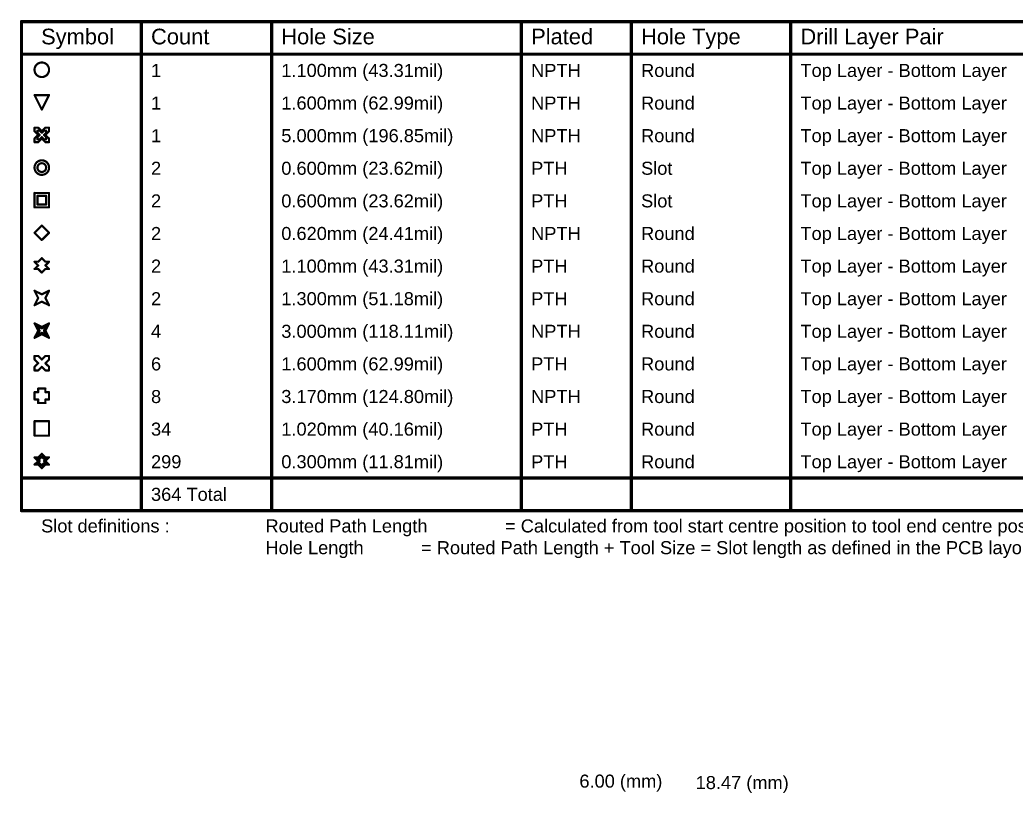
# Model space of a CAD drawing. Header units: inches. Extents: x -18 to 237, y -41 to 211.
# Drawn here: x -18 to 98.5, y 120.2 to 210.6 of the extents above; entities that cross this region are included whole.
import ezdxf

# ---------------------------------------------------------------- set-up
doc = ezdxf.new("R2010")
doc.units = ezdxf.units.IN
doc.layers.add('Dimensions', color=6, linetype='Continuous')
doc.layers.add('Drill Drawing', color=1, linetype='Continuous')
doc.styles.add('Arial', font='', dxfattribs={"height": 0.2})
doc.styles.get('Arial').set_extended_font_data('Arial')

msp = doc.modelspace()

# ---------------------------------------------------------------- linework, layer by layer
at = {"layer": 'Drill Drawing'}
for points in [[(-17.77, 210.36, 0.381, 0.381, 0), (236.42, 210.36, 0.381, 0.381, 0)], [(-17.77, 153.21, 0.381, 0.381, 0), (-17.77, 210.36, 0.381, 0.381, 0)], [(-3.77, 153.21, 0.381, 0.381, 0), (-3.77, 210.36, 0.381, 0.381, 0)], [(11.46, 153.21, 0.381, 0.381, 0), (11.46, 210.36, 0.381, 0.381, 0)], [(40.66, 153.21, 0.381, 0.381, 0), (40.66, 210.36, 0.381, 0.381, 0)], [(53.51, 153.21, 0.381, 0.381, 0), (53.51, 210.36, 0.381, 0.381, 0)], [(72.15, 153.21, 0.381, 0.381, 0), (72.15, 210.36, 0.381, 0.381, 0)], [(-17.77, 206.55, 0.381, 0.381, 0), (236.42, 206.55, 0.381, 0.381, 0)], [(-16.25, 201.77, 0.254, 0.254, 0), (-14.55, 201.77, 0.254, 0.254, 0)], [(-16.25, 201.77, 0.254, 0.254, 0), (-15.4, 200.08, 0.254, 0.254, 0)], [(-15.4, 200.08, 0.254, 0.254, 0), (-14.55, 201.77, 0.254, 0.254, 0)], [(-16.25, 197.54, 0.254, 0.254, 0), (-16.25, 197.96, 0.254, 0.254, 0)], [(-16.25, 197.96, 0.254, 0.254, 0), (-15.82, 197.96, 0.254, 0.254, 0)], [(-15.82, 197.96, 0.254, 0.254, 0), (-15.4, 197.54, 0.254, 0.254, 0)], [(-15.4, 197.54, 0.254, 0.254, 0), (-14.98, 197.96, 0.254, 0.254, 0)], [(-14.98, 197.96, 0.254, 0.254, 0), (-14.55, 197.96, 0.254, 0.254, 0)], [(-14.55, 197.54, 0.254, 0.254, 0), (-14.55, 197.96, 0.254, 0.254, 0)], [(-16.25, 197.54, 0.254, 0.254, 0), (-15.82, 197.11, 0.254, 0.254, 0)], [(-16.25, 196.69, 0.254, 0.254, 0), (-15.82, 197.11, 0.254, 0.254, 0)], [(-16.25, 196.27, 0.254, 0.254, 0), (-16.25, 196.69, 0.254, 0.254, 0)], [(-15.91, 197.37, 0.254, 0.254, 0), (-15.91, 197.62, 0.254, 0.254, 0)], [(-15.91, 197.62, 0.254, 0.254, 0), (-15.65, 197.62, 0.254, 0.254, 0)], [(-15.91, 197.37, 0.254, 0.254, 0), (-15.65, 197.11, 0.254, 0.254, 0)], [(-15.91, 196.86, 0.254, 0.254, 0), (-15.65, 197.11, 0.254, 0.254, 0)], [(-15.91, 196.6, 0.254, 0.254, 0), (-15.91, 196.86, 0.254, 0.254, 0)], [(-15.82, 196.27, 0.254, 0.254, 0), (-15.4, 196.69, 0.254, 0.254, 0)], [(-15.65, 197.62, 0.254, 0.254, 0), (-15.4, 197.37, 0.254, 0.254, 0)], [(-15.65, 196.6, 0.254, 0.254, 0), (-15.4, 196.86, 0.254, 0.254, 0)], [(-15.4, 197.37, 0.254, 0.254, 0), (-15.15, 197.62, 0.254, 0.254, 0)], [(-15.4, 196.86, 0.254, 0.254, 0), (-15.15, 196.6, 0.254, 0.254, 0)], [(-15.4, 196.69, 0.254, 0.254, 0), (-14.98, 196.27, 0.254, 0.254, 0)], [(-15.15, 197.62, 0.254, 0.254, 0), (-14.89, 197.62, 0.254, 0.254, 0)], [(-15.15, 197.11, 0.254, 0.254, 0), (-14.89, 197.37, 0.254, 0.254, 0)], [(-15.15, 197.11, 0.254, 0.254, 0), (-14.89, 196.86, 0.254, 0.254, 0)], [(-14.98, 197.11, 0.254, 0.254, 0), (-14.55, 197.54, 0.254, 0.254, 0)], [(-14.98, 197.11, 0.254, 0.254, 0), (-14.55, 196.69, 0.254, 0.254, 0)], [(-14.89, 197.37, 0.254, 0.254, 0), (-14.89, 197.62, 0.254, 0.254, 0)], [(-14.89, 196.6, 0.254, 0.254, 0), (-14.89, 196.86, 0.254, 0.254, 0)], [(-14.55, 196.27, 0.254, 0.254, 0), (-14.55, 196.69, 0.254, 0.254, 0)], [(-16.25, 196.27, 0.254, 0.254, 0), (-15.82, 196.27, 0.254, 0.254, 0)], [(-15.91, 196.6, 0.254, 0.254, 0), (-15.65, 196.6, 0.254, 0.254, 0)], [(-15.15, 196.6, 0.254, 0.254, 0), (-14.89, 196.6, 0.254, 0.254, 0)], [(-14.98, 196.27, 0.254, 0.254, 0), (-14.55, 196.27, 0.254, 0.254, 0)], [(-16.25, 190.34, 0.254, 0.254, 0), (-14.55, 190.34, 0.254, 0.254, 0)], [(-16.25, 188.65, 0.254, 0.254, 0), (-16.25, 190.34, 0.254, 0.254, 0)], [(-15.91, 190, 0.254, 0.254, 0), (-14.89, 190, 0.254, 0.254, 0)], [(-15.91, 188.98, 0.254, 0.254, 0), (-15.91, 190, 0.254, 0.254, 0)], [(-14.89, 188.98, 0.254, 0.254, 0), (-14.89, 190, 0.254, 0.254, 0)], [(-14.55, 188.65, 0.254, 0.254, 0), (-14.55, 190.34, 0.254, 0.254, 0)], [(-16.25, 188.65, 0.254, 0.254, 0), (-14.55, 188.65, 0.254, 0.254, 0)], [(-15.91, 188.98, 0.254, 0.254, 0), (-14.89, 188.98, 0.254, 0.254, 0)], [(-16.25, 185.68, 0.254, 0.254, 0), (-15.4, 186.53, 0.254, 0.254, 0)], [(-15.4, 186.53, 0.254, 0.254, 0), (-14.55, 185.68, 0.254, 0.254, 0)], [(-16.25, 185.68, 0.254, 0.254, 0), (-15.4, 184.84, 0.254, 0.254, 0)], [(-15.4, 184.84, 0.254, 0.254, 0), (-14.55, 185.68, 0.254, 0.254, 0)], [(-15.82, 182.3, 0.254, 0.254, 0), (-15.4, 182.72, 0.254, 0.254, 0)], [(-15.4, 182.72, 0.254, 0.254, 0), (-14.98, 182.3, 0.254, 0.254, 0)], [(-16.25, 182.3, 0.254, 0.254, 0), (-15.82, 181.87, 0.254, 0.254, 0)], [(-16.25, 182.3, 0.254, 0.254, 0), (-15.82, 182.3, 0.254, 0.254, 0)], [(-16.25, 181.45, 0.254, 0.254, 0), (-15.82, 181.87, 0.254, 0.254, 0)], [(-14.98, 182.3, 0.254, 0.254, 0), (-14.55, 182.3, 0.254, 0.254, 0)], [(-14.98, 181.87, 0.254, 0.254, 0), (-14.55, 182.3, 0.254, 0.254, 0)], [(-14.98, 181.87, 0.254, 0.254, 0), (-14.55, 181.45, 0.254, 0.254, 0)], [(-16.25, 181.45, 0.254, 0.254, 0), (-15.82, 181.45, 0.254, 0.254, 0)], [(-15.82, 181.45, 0.254, 0.254, 0), (-15.4, 181.03, 0.254, 0.254, 0)], [(-15.4, 181.03, 0.254, 0.254, 0), (-14.98, 181.45, 0.254, 0.254, 0)], [(-14.98, 181.45, 0.254, 0.254, 0), (-14.55, 181.45, 0.254, 0.254, 0)], [(-16.25, 178.91, 0.254, 0.254, 0), (-15.4, 178.49, 0.254, 0.254, 0)], [(-16.25, 178.91, 0.254, 0.254, 0), (-15.82, 178.06, 0.254, 0.254, 0)], [(-16.25, 177.22, 0.254, 0.254, 0), (-15.82, 178.06, 0.254, 0.254, 0)], [(-15.4, 178.49, 0.254, 0.254, 0), (-14.55, 178.91, 0.254, 0.254, 0)], [(-14.98, 178.06, 0.254, 0.254, 0), (-14.55, 178.91, 0.254, 0.254, 0)], [(-14.98, 178.06, 0.254, 0.254, 0), (-14.55, 177.22, 0.254, 0.254, 0)], [(-16.25, 177.22, 0.254, 0.254, 0), (-15.4, 177.64, 0.254, 0.254, 0)], [(-15.4, 177.64, 0.254, 0.254, 0), (-14.55, 177.22, 0.254, 0.254, 0)], [(-16.25, 175.1, 0.254, 0.254, 0), (-15.4, 174.68, 0.254, 0.254, 0)], [(-16.25, 175.1, 0.254, 0.254, 0), (-15.82, 174.25, 0.254, 0.254, 0)], [(-15.91, 174.76, 0.254, 0.254, 0), (-15.4, 174.51, 0.254, 0.254, 0)], [(-15.91, 174.76, 0.254, 0.254, 0), (-15.65, 174.25, 0.254, 0.254, 0)], [(-15.4, 174.68, 0.254, 0.254, 0), (-14.55, 175.1, 0.254, 0.254, 0)], [(-15.4, 174.51, 0.254, 0.254, 0), (-14.89, 174.76, 0.254, 0.254, 0)], [(-15.15, 174.25, 0.254, 0.254, 0), (-14.89, 174.76, 0.254, 0.254, 0)], [(-14.98, 174.25, 0.254, 0.254, 0), (-14.55, 175.1, 0.254, 0.254, 0)], [(-16.25, 173.41, 0.254, 0.254, 0), (-15.82, 174.25, 0.254, 0.254, 0)], [(-16.25, 173.41, 0.254, 0.254, 0), (-15.4, 173.83, 0.254, 0.254, 0)], [(-15.91, 173.74, 0.254, 0.254, 0), (-15.65, 174.25, 0.254, 0.254, 0)], [(-15.91, 173.74, 0.254, 0.254, 0), (-15.4, 174, 0.254, 0.254, 0)], [(-15.4, 174, 0.254, 0.254, 0), (-14.89, 173.74, 0.254, 0.254, 0)], [(-15.4, 173.83, 0.254, 0.254, 0), (-14.55, 173.41, 0.254, 0.254, 0)], [(-15.15, 174.25, 0.254, 0.254, 0), (-14.89, 173.74, 0.254, 0.254, 0)], [(-14.98, 174.25, 0.254, 0.254, 0), (-14.55, 173.41, 0.254, 0.254, 0)], [(-16.25, 170.87, 0.254, 0.254, 0), (-16.25, 171.29, 0.254, 0.254, 0)], [(-16.25, 171.29, 0.254, 0.254, 0), (-15.82, 171.29, 0.254, 0.254, 0)], [(-15.82, 171.29, 0.254, 0.254, 0), (-15.4, 170.87, 0.254, 0.254, 0)], [(-15.4, 170.87, 0.254, 0.254, 0), (-14.98, 171.29, 0.254, 0.254, 0)], [(-14.98, 171.29, 0.254, 0.254, 0), (-14.55, 171.29, 0.254, 0.254, 0)], [(-14.55, 170.87, 0.254, 0.254, 0), (-14.55, 171.29, 0.254, 0.254, 0)], [(-16.25, 170.87, 0.254, 0.254, 0), (-15.82, 170.44, 0.254, 0.254, 0)], [(-16.25, 170.02, 0.254, 0.254, 0), (-15.82, 170.44, 0.254, 0.254, 0)], [(-16.25, 169.6, 0.254, 0.254, 0), (-16.25, 170.02, 0.254, 0.254, 0)], [(-15.82, 169.6, 0.254, 0.254, 0), (-15.4, 170.02, 0.254, 0.254, 0)], [(-15.4, 170.02, 0.254, 0.254, 0), (-14.98, 169.6, 0.254, 0.254, 0)], [(-14.98, 170.44, 0.254, 0.254, 0), (-14.55, 170.87, 0.254, 0.254, 0)], [(-14.98, 170.44, 0.254, 0.254, 0), (-14.55, 170.02, 0.254, 0.254, 0)], [(-14.55, 169.6, 0.254, 0.254, 0), (-14.55, 170.02, 0.254, 0.254, 0)], [(-16.25, 169.6, 0.254, 0.254, 0), (-15.82, 169.6, 0.254, 0.254, 0)], [(-14.98, 169.6, 0.254, 0.254, 0), (-14.55, 169.6, 0.254, 0.254, 0)], [(-16.25, 166.21, 0.254, 0.254, 0), (-16.25, 167.06, 0.254, 0.254, 0)], [(-16.25, 167.06, 0.254, 0.254, 0), (-15.82, 167.06, 0.254, 0.254, 0)], [(-15.82, 167.06, 0.254, 0.254, 0), (-15.82, 167.48, 0.254, 0.254, 0)], [(-15.82, 167.48, 0.254, 0.254, 0), (-14.98, 167.48, 0.254, 0.254, 0)], [(-14.98, 167.06, 0.254, 0.254, 0), (-14.98, 167.48, 0.254, 0.254, 0)], [(-14.98, 167.06, 0.254, 0.254, 0), (-14.55, 167.06, 0.254, 0.254, 0)], [(-14.55, 166.21, 0.254, 0.254, 0), (-14.55, 167.06, 0.254, 0.254, 0)], [(-16.25, 166.21, 0.254, 0.254, 0), (-15.82, 166.21, 0.254, 0.254, 0)], [(-15.82, 165.79, 0.254, 0.254, 0), (-15.82, 166.21, 0.254, 0.254, 0)], [(-15.82, 165.79, 0.254, 0.254, 0), (-14.98, 165.79, 0.254, 0.254, 0)], [(-14.98, 166.21, 0.254, 0.254, 0), (-14.55, 166.21, 0.254, 0.254, 0)], [(-14.98, 165.79, 0.254, 0.254, 0), (-14.98, 166.21, 0.254, 0.254, 0)], [(-16.25, 163.67, 0.254, 0.254, 0), (-14.55, 163.67, 0.254, 0.254, 0)], [(-16.25, 161.98, 0.254, 0.254, 0), (-16.25, 163.67, 0.254, 0.254, 0)], [(-14.55, 161.98, 0.254, 0.254, 0), (-14.55, 163.67, 0.254, 0.254, 0)], [(-16.25, 161.98, 0.254, 0.254, 0), (-14.55, 161.98, 0.254, 0.254, 0)], [(-16.25, 159.44, 0.254, 0.254, 0), (-15.82, 159.01, 0.254, 0.254, 0)], [(-16.25, 159.44, 0.254, 0.254, 0), (-15.82, 159.44, 0.254, 0.254, 0)], [(-15.82, 159.44, 0.254, 0.254, 0), (-15.4, 159.86, 0.254, 0.254, 0)], [(-15.65, 159.27, 0.254, 0.254, 0), (-15.4, 159.52, 0.254, 0.254, 0)], [(-15.4, 159.86, 0.254, 0.254, 0), (-14.98, 159.44, 0.254, 0.254, 0)], [(-15.4, 159.52, 0.254, 0.254, 0), (-15.15, 159.27, 0.254, 0.254, 0)], [(-14.98, 159.44, 0.254, 0.254, 0), (-14.55, 159.44, 0.254, 0.254, 0)], [(-14.98, 159.01, 0.254, 0.254, 0), (-14.55, 159.44, 0.254, 0.254, 0)], [(-16.25, 158.59, 0.254, 0.254, 0), (-15.82, 159.01, 0.254, 0.254, 0)], [(-16.25, 158.59, 0.254, 0.254, 0), (-15.82, 158.59, 0.254, 0.254, 0)], [(-15.91, 159.27, 0.254, 0.254, 0), (-15.65, 159.01, 0.254, 0.254, 0)], [(-15.91, 159.27, 0.254, 0.254, 0), (-15.65, 159.27, 0.254, 0.254, 0)], [(-15.91, 158.76, 0.254, 0.254, 0), (-15.65, 159.01, 0.254, 0.254, 0)], [(-15.91, 158.76, 0.254, 0.254, 0), (-15.65, 158.76, 0.254, 0.254, 0)], [(-15.82, 158.59, 0.254, 0.254, 0), (-15.4, 158.17, 0.254, 0.254, 0)], [(-15.65, 158.76, 0.254, 0.254, 0), (-15.4, 158.5, 0.254, 0.254, 0)], [(-15.4, 158.5, 0.254, 0.254, 0), (-15.15, 158.76, 0.254, 0.254, 0)], [(-15.4, 158.17, 0.254, 0.254, 0), (-14.98, 158.59, 0.254, 0.254, 0)], [(-15.15, 159.27, 0.254, 0.254, 0), (-14.89, 159.27, 0.254, 0.254, 0)], [(-15.15, 159.01, 0.254, 0.254, 0), (-14.89, 159.27, 0.254, 0.254, 0)], [(-15.15, 159.01, 0.254, 0.254, 0), (-14.89, 158.76, 0.254, 0.254, 0)], [(-15.15, 158.76, 0.254, 0.254, 0), (-14.89, 158.76, 0.254, 0.254, 0)], [(-14.98, 159.01, 0.254, 0.254, 0), (-14.55, 158.59, 0.254, 0.254, 0)], [(-14.98, 158.59, 0.254, 0.254, 0), (-14.55, 158.59, 0.254, 0.254, 0)], [(-17.77, 157.02, 0.381, 0.381, 0), (236.42, 157.02, 0.381, 0.381, 0)], [(-17.77, 153.21, 0.381, 0.381, 0), (236.42, 153.21, 0.381, 0.381, 0)]]:
    msp.add_lwpolyline(points, format="xyseb", dxfattribs=at)
for points in [[(-17.86, 210.36, 0.191, 0.191, 1), (-17.67, 210.36, 0.191, 0.191, 1)], [(-17.86, 210.36, 0.191, 0.191, 1), (-17.67, 210.36, 0.191, 0.191, 1)], [(-3.87, 210.36, 0.191, 0.191, 1), (-3.68, 210.36, 0.191, 0.191, 1)], [(11.37, 210.36, 0.191, 0.191, 1), (11.56, 210.36, 0.191, 0.191, 1)], [(40.57, 210.36, 0.191, 0.191, 1), (40.76, 210.36, 0.191, 0.191, 1)], [(53.42, 210.36, 0.191, 0.191, 1), (53.61, 210.36, 0.191, 0.191, 1)], [(72.06, 210.36, 0.191, 0.191, 1), (72.25, 210.36, 0.191, 0.191, 1)], [(-17.86, 206.55, 0.191, 0.191, 1), (-17.67, 206.55, 0.191, 0.191, 1)], [(-14.55, 204.73, 0.254, 0.254, 1), (-16.25, 204.73, 0.254, 0.254, 1)], [(-16.31, 204.73, 0.127, 0.127, 1), (-16.18, 204.73, 0.127, 0.127, 1)], [(-14.62, 204.73, 0.127, 0.127, 1), (-14.49, 204.73, 0.127, 0.127, 1)], [(-16.31, 201.77, 0.127, 0.127, 1), (-16.18, 201.77, 0.127, 0.127, 1)], [(-16.31, 201.77, 0.127, 0.127, 1), (-16.18, 201.77, 0.127, 0.127, 1)], [(-14.62, 201.77, 0.127, 0.127, 1), (-14.49, 201.77, 0.127, 0.127, 1)], [(-14.62, 201.77, 0.127, 0.127, 1), (-14.49, 201.77, 0.127, 0.127, 1)], [(-15.46, 200.08, 0.127, 0.127, 1), (-15.34, 200.08, 0.127, 0.127, 1)], [(-15.46, 200.08, 0.127, 0.127, 1), (-15.34, 200.08, 0.127, 0.127, 1)], [(-16.31, 197.96, 0.127, 0.127, 1), (-16.18, 197.96, 0.127, 0.127, 1)], [(-16.31, 197.96, 0.127, 0.127, 1), (-16.18, 197.96, 0.127, 0.127, 1)], [(-15.89, 197.96, 0.127, 0.127, 1), (-15.76, 197.96, 0.127, 0.127, 1)], [(-15.89, 197.96, 0.127, 0.127, 1), (-15.76, 197.96, 0.127, 0.127, 1)], [(-15.04, 197.96, 0.127, 0.127, 1), (-14.91, 197.96, 0.127, 0.127, 1)], [(-15.04, 197.96, 0.127, 0.127, 1), (-14.91, 197.96, 0.127, 0.127, 1)], [(-14.62, 197.96, 0.127, 0.127, 1), (-14.49, 197.96, 0.127, 0.127, 1)], [(-14.62, 197.96, 0.127, 0.127, 1), (-14.49, 197.96, 0.127, 0.127, 1)], [(-16.31, 197.54, 0.127, 0.127, 1), (-16.18, 197.54, 0.127, 0.127, 1)], [(-16.31, 197.54, 0.127, 0.127, 1), (-16.18, 197.54, 0.127, 0.127, 1)], [(-16.31, 196.69, 0.127, 0.127, 1), (-16.18, 196.69, 0.127, 0.127, 1)], [(-16.31, 196.69, 0.127, 0.127, 1), (-16.18, 196.69, 0.127, 0.127, 1)], [(-15.97, 197.62, 0.127, 0.127, 1), (-15.85, 197.62, 0.127, 0.127, 1)], [(-15.97, 197.62, 0.127, 0.127, 1), (-15.85, 197.62, 0.127, 0.127, 1)], [(-15.97, 197.37, 0.127, 0.127, 1), (-15.85, 197.37, 0.127, 0.127, 1)], [(-15.97, 197.37, 0.127, 0.127, 1), (-15.85, 197.37, 0.127, 0.127, 1)], [(-15.97, 196.86, 0.127, 0.127, 1), (-15.85, 196.86, 0.127, 0.127, 1)], [(-15.97, 196.86, 0.127, 0.127, 1), (-15.85, 196.86, 0.127, 0.127, 1)], [(-15.89, 197.11, 0.127, 0.127, 1), (-15.76, 197.11, 0.127, 0.127, 1)], [(-15.89, 197.11, 0.127, 0.127, 1), (-15.76, 197.11, 0.127, 0.127, 1)], [(-15.72, 197.62, 0.127, 0.127, 1), (-15.59, 197.62, 0.127, 0.127, 1)], [(-15.72, 197.62, 0.127, 0.127, 1), (-15.59, 197.62, 0.127, 0.127, 1)], [(-15.72, 197.11, 0.127, 0.127, 1), (-15.59, 197.11, 0.127, 0.127, 1)], [(-15.72, 197.11, 0.127, 0.127, 1), (-15.59, 197.11, 0.127, 0.127, 1)], [(-15.46, 197.54, 0.127, 0.127, 1), (-15.34, 197.54, 0.127, 0.127, 1)], [(-15.46, 197.54, 0.127, 0.127, 1), (-15.34, 197.54, 0.127, 0.127, 1)], [(-15.46, 197.37, 0.127, 0.127, 1), (-15.34, 197.37, 0.127, 0.127, 1)], [(-15.46, 197.37, 0.127, 0.127, 1), (-15.34, 197.37, 0.127, 0.127, 1)], [(-15.46, 196.86, 0.127, 0.127, 1), (-15.34, 196.86, 0.127, 0.127, 1)], [(-15.46, 196.86, 0.127, 0.127, 1), (-15.34, 196.86, 0.127, 0.127, 1)], [(-15.46, 196.69, 0.127, 0.127, 1), (-15.34, 196.69, 0.127, 0.127, 1)], [(-15.46, 196.69, 0.127, 0.127, 1), (-15.34, 196.69, 0.127, 0.127, 1)], [(-15.21, 197.62, 0.127, 0.127, 1), (-15.08, 197.62, 0.127, 0.127, 1)], [(-15.21, 197.62, 0.127, 0.127, 1), (-15.08, 197.62, 0.127, 0.127, 1)], [(-15.21, 197.11, 0.127, 0.127, 1), (-15.08, 197.11, 0.127, 0.127, 1)], [(-15.21, 197.11, 0.127, 0.127, 1), (-15.08, 197.11, 0.127, 0.127, 1)], [(-15.04, 197.11, 0.127, 0.127, 1), (-14.91, 197.11, 0.127, 0.127, 1)], [(-15.04, 197.11, 0.127, 0.127, 1), (-14.91, 197.11, 0.127, 0.127, 1)], [(-14.96, 197.62, 0.127, 0.127, 1), (-14.83, 197.62, 0.127, 0.127, 1)], [(-14.96, 197.62, 0.127, 0.127, 1), (-14.83, 197.62, 0.127, 0.127, 1)], [(-14.96, 197.37, 0.127, 0.127, 1), (-14.83, 197.37, 0.127, 0.127, 1)], [(-14.96, 197.37, 0.127, 0.127, 1), (-14.83, 197.37, 0.127, 0.127, 1)], [(-14.96, 196.86, 0.127, 0.127, 1), (-14.83, 196.86, 0.127, 0.127, 1)], [(-14.96, 196.86, 0.127, 0.127, 1), (-14.83, 196.86, 0.127, 0.127, 1)], [(-14.62, 197.54, 0.127, 0.127, 1), (-14.49, 197.54, 0.127, 0.127, 1)], [(-14.62, 197.54, 0.127, 0.127, 1), (-14.49, 197.54, 0.127, 0.127, 1)], [(-14.62, 196.69, 0.127, 0.127, 1), (-14.49, 196.69, 0.127, 0.127, 1)], [(-14.62, 196.69, 0.127, 0.127, 1), (-14.49, 196.69, 0.127, 0.127, 1)], [(-16.31, 196.27, 0.127, 0.127, 1), (-16.18, 196.27, 0.127, 0.127, 1)], [(-16.31, 196.27, 0.127, 0.127, 1), (-16.18, 196.27, 0.127, 0.127, 1)], [(-15.97, 196.6, 0.127, 0.127, 1), (-15.85, 196.6, 0.127, 0.127, 1)], [(-15.97, 196.6, 0.127, 0.127, 1), (-15.85, 196.6, 0.127, 0.127, 1)], [(-15.89, 196.27, 0.127, 0.127, 1), (-15.76, 196.27, 0.127, 0.127, 1)], [(-15.89, 196.27, 0.127, 0.127, 1), (-15.76, 196.27, 0.127, 0.127, 1)], [(-15.72, 196.6, 0.127, 0.127, 1), (-15.59, 196.6, 0.127, 0.127, 1)], [(-15.72, 196.6, 0.127, 0.127, 1), (-15.59, 196.6, 0.127, 0.127, 1)], [(-15.21, 196.6, 0.127, 0.127, 1), (-15.08, 196.6, 0.127, 0.127, 1)], [(-15.21, 196.6, 0.127, 0.127, 1), (-15.08, 196.6, 0.127, 0.127, 1)], [(-15.04, 196.27, 0.127, 0.127, 1), (-14.91, 196.27, 0.127, 0.127, 1)], [(-15.04, 196.27, 0.127, 0.127, 1), (-14.91, 196.27, 0.127, 0.127, 1)], [(-14.96, 196.6, 0.127, 0.127, 1), (-14.83, 196.6, 0.127, 0.127, 1)], [(-14.96, 196.6, 0.127, 0.127, 1), (-14.83, 196.6, 0.127, 0.127, 1)], [(-14.62, 196.27, 0.127, 0.127, 1), (-14.49, 196.27, 0.127, 0.127, 1)], [(-14.62, 196.27, 0.127, 0.127, 1), (-14.49, 196.27, 0.127, 0.127, 1)], [(-14.55, 193.3, 0.254, 0.254, 1), (-16.25, 193.3, 0.254, 0.254, 1)], [(-16.31, 193.3, 0.127, 0.127, 1), (-16.18, 193.3, 0.127, 0.127, 1)], [(-14.89, 193.3, 0.254, 0.254, 1), (-15.91, 193.3, 0.254, 0.254, 1)], [(-15.97, 193.3, 0.127, 0.127, 1), (-15.85, 193.3, 0.127, 0.127, 1)], [(-14.96, 193.3, 0.127, 0.127, 1), (-14.83, 193.3, 0.127, 0.127, 1)], [(-14.62, 193.3, 0.127, 0.127, 1), (-14.49, 193.3, 0.127, 0.127, 1)], [(-16.31, 190.34, 0.127, 0.127, 1), (-16.18, 190.34, 0.127, 0.127, 1)], [(-16.31, 190.34, 0.127, 0.127, 1), (-16.18, 190.34, 0.127, 0.127, 1)], [(-15.97, 190, 0.127, 0.127, 1), (-15.85, 190, 0.127, 0.127, 1)], [(-15.97, 190, 0.127, 0.127, 1), (-15.85, 190, 0.127, 0.127, 1)], [(-14.96, 190, 0.127, 0.127, 1), (-14.83, 190, 0.127, 0.127, 1)], [(-14.96, 190, 0.127, 0.127, 1), (-14.83, 190, 0.127, 0.127, 1)], [(-14.62, 190.34, 0.127, 0.127, 1), (-14.49, 190.34, 0.127, 0.127, 1)], [(-14.62, 190.34, 0.127, 0.127, 1), (-14.49, 190.34, 0.127, 0.127, 1)], [(-16.31, 188.65, 0.127, 0.127, 1), (-16.18, 188.65, 0.127, 0.127, 1)], [(-16.31, 188.65, 0.127, 0.127, 1), (-16.18, 188.65, 0.127, 0.127, 1)], [(-15.97, 188.98, 0.127, 0.127, 1), (-15.85, 188.98, 0.127, 0.127, 1)], [(-15.97, 188.98, 0.127, 0.127, 1), (-15.85, 188.98, 0.127, 0.127, 1)], [(-14.96, 188.98, 0.127, 0.127, 1), (-14.83, 188.98, 0.127, 0.127, 1)], [(-14.96, 188.98, 0.127, 0.127, 1), (-14.83, 188.98, 0.127, 0.127, 1)], [(-14.62, 188.65, 0.127, 0.127, 1), (-14.49, 188.65, 0.127, 0.127, 1)], [(-14.62, 188.65, 0.127, 0.127, 1), (-14.49, 188.65, 0.127, 0.127, 1)], [(-15.46, 186.53, 0.127, 0.127, 1), (-15.34, 186.53, 0.127, 0.127, 1)], [(-15.46, 186.53, 0.127, 0.127, 1), (-15.34, 186.53, 0.127, 0.127, 1)], [(-16.31, 185.68, 0.127, 0.127, 1), (-16.18, 185.68, 0.127, 0.127, 1)], [(-16.31, 185.68, 0.127, 0.127, 1), (-16.18, 185.68, 0.127, 0.127, 1)], [(-14.62, 185.68, 0.127, 0.127, 1), (-14.49, 185.68, 0.127, 0.127, 1)], [(-14.62, 185.68, 0.127, 0.127, 1), (-14.49, 185.68, 0.127, 0.127, 1)], [(-15.46, 184.84, 0.127, 0.127, 1), (-15.34, 184.84, 0.127, 0.127, 1)], [(-15.46, 184.84, 0.127, 0.127, 1), (-15.34, 184.84, 0.127, 0.127, 1)], [(-15.46, 182.72, 0.127, 0.127, 1), (-15.34, 182.72, 0.127, 0.127, 1)], [(-15.46, 182.72, 0.127, 0.127, 1), (-15.34, 182.72, 0.127, 0.127, 1)], [(-16.31, 182.3, 0.127, 0.127, 1), (-16.18, 182.3, 0.127, 0.127, 1)], [(-16.31, 182.3, 0.127, 0.127, 1), (-16.18, 182.3, 0.127, 0.127, 1)], [(-15.89, 182.3, 0.127, 0.127, 1), (-15.76, 182.3, 0.127, 0.127, 1)], [(-15.89, 182.3, 0.127, 0.127, 1), (-15.76, 182.3, 0.127, 0.127, 1)], [(-15.89, 181.87, 0.127, 0.127, 1), (-15.76, 181.87, 0.127, 0.127, 1)], [(-15.89, 181.87, 0.127, 0.127, 1), (-15.76, 181.87, 0.127, 0.127, 1)], [(-15.04, 182.3, 0.127, 0.127, 1), (-14.91, 182.3, 0.127, 0.127, 1)], [(-15.04, 182.3, 0.127, 0.127, 1), (-14.91, 182.3, 0.127, 0.127, 1)], [(-15.04, 181.87, 0.127, 0.127, 1), (-14.91, 181.87, 0.127, 0.127, 1)], [(-15.04, 181.87, 0.127, 0.127, 1), (-14.91, 181.87, 0.127, 0.127, 1)], [(-14.62, 182.3, 0.127, 0.127, 1), (-14.49, 182.3, 0.127, 0.127, 1)], [(-14.62, 182.3, 0.127, 0.127, 1), (-14.49, 182.3, 0.127, 0.127, 1)], [(-16.31, 181.45, 0.127, 0.127, 1), (-16.18, 181.45, 0.127, 0.127, 1)], [(-16.31, 181.45, 0.127, 0.127, 1), (-16.18, 181.45, 0.127, 0.127, 1)], [(-15.89, 181.45, 0.127, 0.127, 1), (-15.76, 181.45, 0.127, 0.127, 1)], [(-15.89, 181.45, 0.127, 0.127, 1), (-15.76, 181.45, 0.127, 0.127, 1)], [(-15.46, 181.03, 0.127, 0.127, 1), (-15.34, 181.03, 0.127, 0.127, 1)], [(-15.46, 181.03, 0.127, 0.127, 1), (-15.34, 181.03, 0.127, 0.127, 1)], [(-15.04, 181.45, 0.127, 0.127, 1), (-14.91, 181.45, 0.127, 0.127, 1)], [(-15.04, 181.45, 0.127, 0.127, 1), (-14.91, 181.45, 0.127, 0.127, 1)], [(-14.62, 181.45, 0.127, 0.127, 1), (-14.49, 181.45, 0.127, 0.127, 1)], [(-14.62, 181.45, 0.127, 0.127, 1), (-14.49, 181.45, 0.127, 0.127, 1)], [(-16.31, 178.91, 0.127, 0.127, 1), (-16.18, 178.91, 0.127, 0.127, 1)], [(-16.31, 178.91, 0.127, 0.127, 1), (-16.18, 178.91, 0.127, 0.127, 1)], [(-15.89, 178.06, 0.127, 0.127, 1), (-15.76, 178.06, 0.127, 0.127, 1)], [(-15.89, 178.06, 0.127, 0.127, 1), (-15.76, 178.06, 0.127, 0.127, 1)], [(-15.46, 178.49, 0.127, 0.127, 1), (-15.34, 178.49, 0.127, 0.127, 1)], [(-15.46, 178.49, 0.127, 0.127, 1), (-15.34, 178.49, 0.127, 0.127, 1)], [(-15.04, 178.06, 0.127, 0.127, 1), (-14.91, 178.06, 0.127, 0.127, 1)], [(-15.04, 178.06, 0.127, 0.127, 1), (-14.91, 178.06, 0.127, 0.127, 1)], [(-14.62, 178.91, 0.127, 0.127, 1), (-14.49, 178.91, 0.127, 0.127, 1)], [(-14.62, 178.91, 0.127, 0.127, 1), (-14.49, 178.91, 0.127, 0.127, 1)], [(-16.31, 177.22, 0.127, 0.127, 1), (-16.18, 177.22, 0.127, 0.127, 1)], [(-16.31, 177.22, 0.127, 0.127, 1), (-16.18, 177.22, 0.127, 0.127, 1)], [(-15.46, 177.64, 0.127, 0.127, 1), (-15.34, 177.64, 0.127, 0.127, 1)], [(-15.46, 177.64, 0.127, 0.127, 1), (-15.34, 177.64, 0.127, 0.127, 1)], [(-14.62, 177.22, 0.127, 0.127, 1), (-14.49, 177.22, 0.127, 0.127, 1)], [(-14.62, 177.22, 0.127, 0.127, 1), (-14.49, 177.22, 0.127, 0.127, 1)], [(-16.31, 175.1, 0.127, 0.127, 1), (-16.18, 175.1, 0.127, 0.127, 1)], [(-16.31, 175.1, 0.127, 0.127, 1), (-16.18, 175.1, 0.127, 0.127, 1)], [(-15.97, 174.76, 0.127, 0.127, 1), (-15.85, 174.76, 0.127, 0.127, 1)], [(-15.97, 174.76, 0.127, 0.127, 1), (-15.85, 174.76, 0.127, 0.127, 1)], [(-15.46, 174.68, 0.127, 0.127, 1), (-15.34, 174.68, 0.127, 0.127, 1)], [(-15.46, 174.68, 0.127, 0.127, 1), (-15.34, 174.68, 0.127, 0.127, 1)], [(-14.96, 174.76, 0.127, 0.127, 1), (-14.83, 174.76, 0.127, 0.127, 1)], [(-14.96, 174.76, 0.127, 0.127, 1), (-14.83, 174.76, 0.127, 0.127, 1)], [(-14.62, 175.1, 0.127, 0.127, 1), (-14.49, 175.1, 0.127, 0.127, 1)], [(-14.62, 175.1, 0.127, 0.127, 1), (-14.49, 175.1, 0.127, 0.127, 1)], [(-16.31, 173.41, 0.127, 0.127, 1), (-16.18, 173.41, 0.127, 0.127, 1)], [(-16.31, 173.41, 0.127, 0.127, 1), (-16.18, 173.41, 0.127, 0.127, 1)], [(-15.97, 173.74, 0.127, 0.127, 1), (-15.85, 173.74, 0.127, 0.127, 1)], [(-15.97, 173.74, 0.127, 0.127, 1), (-15.85, 173.74, 0.127, 0.127, 1)], [(-15.89, 174.25, 0.127, 0.127, 1), (-15.76, 174.25, 0.127, 0.127, 1)], [(-15.89, 174.25, 0.127, 0.127, 1), (-15.76, 174.25, 0.127, 0.127, 1)], [(-15.72, 174.25, 0.127, 0.127, 1), (-15.59, 174.25, 0.127, 0.127, 1)], [(-15.72, 174.25, 0.127, 0.127, 1), (-15.59, 174.25, 0.127, 0.127, 1)], [(-15.46, 174.51, 0.127, 0.127, 1), (-15.34, 174.51, 0.127, 0.127, 1)], [(-15.46, 174.51, 0.127, 0.127, 1), (-15.34, 174.51, 0.127, 0.127, 1)], [(-15.46, 174, 0.127, 0.127, 1), (-15.34, 174, 0.127, 0.127, 1)], [(-15.46, 174, 0.127, 0.127, 1), (-15.34, 174, 0.127, 0.127, 1)], [(-15.46, 173.83, 0.127, 0.127, 1), (-15.34, 173.83, 0.127, 0.127, 1)], [(-15.46, 173.83, 0.127, 0.127, 1), (-15.34, 173.83, 0.127, 0.127, 1)], [(-15.21, 174.25, 0.127, 0.127, 1), (-15.08, 174.25, 0.127, 0.127, 1)], [(-15.21, 174.25, 0.127, 0.127, 1), (-15.08, 174.25, 0.127, 0.127, 1)], [(-15.04, 174.25, 0.127, 0.127, 1), (-14.91, 174.25, 0.127, 0.127, 1)], [(-15.04, 174.25, 0.127, 0.127, 1), (-14.91, 174.25, 0.127, 0.127, 1)], [(-14.96, 173.74, 0.127, 0.127, 1), (-14.83, 173.74, 0.127, 0.127, 1)], [(-14.96, 173.74, 0.127, 0.127, 1), (-14.83, 173.74, 0.127, 0.127, 1)], [(-14.62, 173.41, 0.127, 0.127, 1), (-14.49, 173.41, 0.127, 0.127, 1)], [(-14.62, 173.41, 0.127, 0.127, 1), (-14.49, 173.41, 0.127, 0.127, 1)], [(-16.31, 171.29, 0.127, 0.127, 1), (-16.18, 171.29, 0.127, 0.127, 1)], [(-16.31, 171.29, 0.127, 0.127, 1), (-16.18, 171.29, 0.127, 0.127, 1)], [(-15.89, 171.29, 0.127, 0.127, 1), (-15.76, 171.29, 0.127, 0.127, 1)], [(-15.89, 171.29, 0.127, 0.127, 1), (-15.76, 171.29, 0.127, 0.127, 1)], [(-15.04, 171.29, 0.127, 0.127, 1), (-14.91, 171.29, 0.127, 0.127, 1)], [(-15.04, 171.29, 0.127, 0.127, 1), (-14.91, 171.29, 0.127, 0.127, 1)], [(-14.62, 171.29, 0.127, 0.127, 1), (-14.49, 171.29, 0.127, 0.127, 1)], [(-14.62, 171.29, 0.127, 0.127, 1), (-14.49, 171.29, 0.127, 0.127, 1)], [(-16.31, 170.87, 0.127, 0.127, 1), (-16.18, 170.87, 0.127, 0.127, 1)], [(-16.31, 170.87, 0.127, 0.127, 1), (-16.18, 170.87, 0.127, 0.127, 1)], [(-16.31, 170.02, 0.127, 0.127, 1), (-16.18, 170.02, 0.127, 0.127, 1)], [(-16.31, 170.02, 0.127, 0.127, 1), (-16.18, 170.02, 0.127, 0.127, 1)], [(-15.89, 170.44, 0.127, 0.127, 1), (-15.76, 170.44, 0.127, 0.127, 1)], [(-15.89, 170.44, 0.127, 0.127, 1), (-15.76, 170.44, 0.127, 0.127, 1)], [(-15.46, 170.87, 0.127, 0.127, 1), (-15.34, 170.87, 0.127, 0.127, 1)], [(-15.46, 170.87, 0.127, 0.127, 1), (-15.34, 170.87, 0.127, 0.127, 1)], [(-15.46, 170.02, 0.127, 0.127, 1), (-15.34, 170.02, 0.127, 0.127, 1)], [(-15.46, 170.02, 0.127, 0.127, 1), (-15.34, 170.02, 0.127, 0.127, 1)], [(-15.04, 170.44, 0.127, 0.127, 1), (-14.91, 170.44, 0.127, 0.127, 1)], [(-15.04, 170.44, 0.127, 0.127, 1), (-14.91, 170.44, 0.127, 0.127, 1)], [(-14.62, 170.87, 0.127, 0.127, 1), (-14.49, 170.87, 0.127, 0.127, 1)], [(-14.62, 170.87, 0.127, 0.127, 1), (-14.49, 170.87, 0.127, 0.127, 1)], [(-14.62, 170.02, 0.127, 0.127, 1), (-14.49, 170.02, 0.127, 0.127, 1)], [(-14.62, 170.02, 0.127, 0.127, 1), (-14.49, 170.02, 0.127, 0.127, 1)], [(-16.31, 169.6, 0.127, 0.127, 1), (-16.18, 169.6, 0.127, 0.127, 1)], [(-16.31, 169.6, 0.127, 0.127, 1), (-16.18, 169.6, 0.127, 0.127, 1)], [(-15.89, 169.6, 0.127, 0.127, 1), (-15.76, 169.6, 0.127, 0.127, 1)], [(-15.89, 169.6, 0.127, 0.127, 1), (-15.76, 169.6, 0.127, 0.127, 1)], [(-15.04, 169.6, 0.127, 0.127, 1), (-14.91, 169.6, 0.127, 0.127, 1)], [(-15.04, 169.6, 0.127, 0.127, 1), (-14.91, 169.6, 0.127, 0.127, 1)], [(-14.62, 169.6, 0.127, 0.127, 1), (-14.49, 169.6, 0.127, 0.127, 1)], [(-14.62, 169.6, 0.127, 0.127, 1), (-14.49, 169.6, 0.127, 0.127, 1)], [(-16.31, 167.06, 0.127, 0.127, 1), (-16.18, 167.06, 0.127, 0.127, 1)], [(-16.31, 167.06, 0.127, 0.127, 1), (-16.18, 167.06, 0.127, 0.127, 1)], [(-15.89, 167.48, 0.127, 0.127, 1), (-15.76, 167.48, 0.127, 0.127, 1)], [(-15.89, 167.48, 0.127, 0.127, 1), (-15.76, 167.48, 0.127, 0.127, 1)], [(-15.89, 167.06, 0.127, 0.127, 1), (-15.76, 167.06, 0.127, 0.127, 1)], [(-15.89, 167.06, 0.127, 0.127, 1), (-15.76, 167.06, 0.127, 0.127, 1)], [(-15.04, 167.48, 0.127, 0.127, 1), (-14.91, 167.48, 0.127, 0.127, 1)], [(-15.04, 167.48, 0.127, 0.127, 1), (-14.91, 167.48, 0.127, 0.127, 1)], [(-15.04, 167.06, 0.127, 0.127, 1), (-14.91, 167.06, 0.127, 0.127, 1)], [(-15.04, 167.06, 0.127, 0.127, 1), (-14.91, 167.06, 0.127, 0.127, 1)], [(-14.62, 167.06, 0.127, 0.127, 1), (-14.49, 167.06, 0.127, 0.127, 1)], [(-14.62, 167.06, 0.127, 0.127, 1), (-14.49, 167.06, 0.127, 0.127, 1)], [(-16.31, 166.21, 0.127, 0.127, 1), (-16.18, 166.21, 0.127, 0.127, 1)], [(-16.31, 166.21, 0.127, 0.127, 1), (-16.18, 166.21, 0.127, 0.127, 1)], [(-15.89, 166.21, 0.127, 0.127, 1), (-15.76, 166.21, 0.127, 0.127, 1)], [(-15.89, 166.21, 0.127, 0.127, 1), (-15.76, 166.21, 0.127, 0.127, 1)], [(-15.89, 165.79, 0.127, 0.127, 1), (-15.76, 165.79, 0.127, 0.127, 1)], [(-15.89, 165.79, 0.127, 0.127, 1), (-15.76, 165.79, 0.127, 0.127, 1)], [(-15.04, 166.21, 0.127, 0.127, 1), (-14.91, 166.21, 0.127, 0.127, 1)], [(-15.04, 166.21, 0.127, 0.127, 1), (-14.91, 166.21, 0.127, 0.127, 1)], [(-15.04, 165.79, 0.127, 0.127, 1), (-14.91, 165.79, 0.127, 0.127, 1)], [(-15.04, 165.79, 0.127, 0.127, 1), (-14.91, 165.79, 0.127, 0.127, 1)], [(-14.62, 166.21, 0.127, 0.127, 1), (-14.49, 166.21, 0.127, 0.127, 1)], [(-14.62, 166.21, 0.127, 0.127, 1), (-14.49, 166.21, 0.127, 0.127, 1)], [(-16.31, 163.67, 0.127, 0.127, 1), (-16.18, 163.67, 0.127, 0.127, 1)], [(-16.31, 163.67, 0.127, 0.127, 1), (-16.18, 163.67, 0.127, 0.127, 1)], [(-14.62, 163.67, 0.127, 0.127, 1), (-14.49, 163.67, 0.127, 0.127, 1)], [(-14.62, 163.67, 0.127, 0.127, 1), (-14.49, 163.67, 0.127, 0.127, 1)], [(-16.31, 161.98, 0.127, 0.127, 1), (-16.18, 161.98, 0.127, 0.127, 1)], [(-16.31, 161.98, 0.127, 0.127, 1), (-16.18, 161.98, 0.127, 0.127, 1)], [(-14.62, 161.98, 0.127, 0.127, 1), (-14.49, 161.98, 0.127, 0.127, 1)], [(-14.62, 161.98, 0.127, 0.127, 1), (-14.49, 161.98, 0.127, 0.127, 1)], [(-16.31, 159.44, 0.127, 0.127, 1), (-16.18, 159.44, 0.127, 0.127, 1)], [(-16.31, 159.44, 0.127, 0.127, 1), (-16.18, 159.44, 0.127, 0.127, 1)], [(-15.89, 159.44, 0.127, 0.127, 1), (-15.76, 159.44, 0.127, 0.127, 1)], [(-15.89, 159.44, 0.127, 0.127, 1), (-15.76, 159.44, 0.127, 0.127, 1)], [(-15.46, 159.86, 0.127, 0.127, 1), (-15.34, 159.86, 0.127, 0.127, 1)], [(-15.46, 159.86, 0.127, 0.127, 1), (-15.34, 159.86, 0.127, 0.127, 1)], [(-15.46, 159.52, 0.127, 0.127, 1), (-15.34, 159.52, 0.127, 0.127, 1)], [(-15.46, 159.52, 0.127, 0.127, 1), (-15.34, 159.52, 0.127, 0.127, 1)], [(-15.04, 159.44, 0.127, 0.127, 1), (-14.91, 159.44, 0.127, 0.127, 1)], [(-15.04, 159.44, 0.127, 0.127, 1), (-14.91, 159.44, 0.127, 0.127, 1)], [(-14.62, 159.44, 0.127, 0.127, 1), (-14.49, 159.44, 0.127, 0.127, 1)], [(-14.62, 159.44, 0.127, 0.127, 1), (-14.49, 159.44, 0.127, 0.127, 1)], [(-16.31, 158.59, 0.127, 0.127, 1), (-16.18, 158.59, 0.127, 0.127, 1)], [(-16.31, 158.59, 0.127, 0.127, 1), (-16.18, 158.59, 0.127, 0.127, 1)], [(-15.97, 159.27, 0.127, 0.127, 1), (-15.85, 159.27, 0.127, 0.127, 1)], [(-15.97, 159.27, 0.127, 0.127, 1), (-15.85, 159.27, 0.127, 0.127, 1)], [(-15.97, 158.76, 0.127, 0.127, 1), (-15.85, 158.76, 0.127, 0.127, 1)], [(-15.97, 158.76, 0.127, 0.127, 1), (-15.85, 158.76, 0.127, 0.127, 1)], [(-15.89, 159.01, 0.127, 0.127, 1), (-15.76, 159.01, 0.127, 0.127, 1)], [(-15.89, 159.01, 0.127, 0.127, 1), (-15.76, 159.01, 0.127, 0.127, 1)], [(-15.89, 158.59, 0.127, 0.127, 1), (-15.76, 158.59, 0.127, 0.127, 1)], [(-15.89, 158.59, 0.127, 0.127, 1), (-15.76, 158.59, 0.127, 0.127, 1)], [(-15.72, 159.27, 0.127, 0.127, 1), (-15.59, 159.27, 0.127, 0.127, 1)], [(-15.72, 159.27, 0.127, 0.127, 1), (-15.59, 159.27, 0.127, 0.127, 1)], [(-15.72, 159.01, 0.127, 0.127, 1), (-15.59, 159.01, 0.127, 0.127, 1)], [(-15.72, 159.01, 0.127, 0.127, 1), (-15.59, 159.01, 0.127, 0.127, 1)], [(-15.72, 158.76, 0.127, 0.127, 1), (-15.59, 158.76, 0.127, 0.127, 1)], [(-15.72, 158.76, 0.127, 0.127, 1), (-15.59, 158.76, 0.127, 0.127, 1)], [(-15.46, 158.5, 0.127, 0.127, 1), (-15.34, 158.5, 0.127, 0.127, 1)], [(-15.46, 158.5, 0.127, 0.127, 1), (-15.34, 158.5, 0.127, 0.127, 1)], [(-15.21, 159.27, 0.127, 0.127, 1), (-15.08, 159.27, 0.127, 0.127, 1)], [(-15.21, 159.27, 0.127, 0.127, 1), (-15.08, 159.27, 0.127, 0.127, 1)], [(-15.21, 159.01, 0.127, 0.127, 1), (-15.08, 159.01, 0.127, 0.127, 1)], [(-15.21, 159.01, 0.127, 0.127, 1), (-15.08, 159.01, 0.127, 0.127, 1)], [(-15.21, 158.76, 0.127, 0.127, 1), (-15.08, 158.76, 0.127, 0.127, 1)], [(-15.21, 158.76, 0.127, 0.127, 1), (-15.08, 158.76, 0.127, 0.127, 1)], [(-15.04, 159.01, 0.127, 0.127, 1), (-14.91, 159.01, 0.127, 0.127, 1)], [(-15.04, 159.01, 0.127, 0.127, 1), (-14.91, 159.01, 0.127, 0.127, 1)], [(-15.04, 158.59, 0.127, 0.127, 1), (-14.91, 158.59, 0.127, 0.127, 1)], [(-15.04, 158.59, 0.127, 0.127, 1), (-14.91, 158.59, 0.127, 0.127, 1)], [(-14.96, 159.27, 0.127, 0.127, 1), (-14.83, 159.27, 0.127, 0.127, 1)], [(-14.96, 159.27, 0.127, 0.127, 1), (-14.83, 159.27, 0.127, 0.127, 1)], [(-14.96, 158.76, 0.127, 0.127, 1), (-14.83, 158.76, 0.127, 0.127, 1)], [(-14.96, 158.76, 0.127, 0.127, 1), (-14.83, 158.76, 0.127, 0.127, 1)], [(-14.62, 158.59, 0.127, 0.127, 1), (-14.49, 158.59, 0.127, 0.127, 1)], [(-14.62, 158.59, 0.127, 0.127, 1), (-14.49, 158.59, 0.127, 0.127, 1)], [(-15.46, 158.17, 0.127, 0.127, 1), (-15.34, 158.17, 0.127, 0.127, 1)], [(-15.46, 158.17, 0.127, 0.127, 1), (-15.34, 158.17, 0.127, 0.127, 1)], [(-17.86, 157.02, 0.191, 0.191, 1), (-17.67, 157.02, 0.191, 0.191, 1)], [(-17.86, 153.21, 0.191, 0.191, 1), (-17.67, 153.21, 0.191, 0.191, 1)], [(-17.86, 153.21, 0.191, 0.191, 1), (-17.67, 153.21, 0.191, 0.191, 1)], [(-3.87, 153.21, 0.191, 0.191, 1), (-3.68, 153.21, 0.191, 0.191, 1)], [(11.37, 153.21, 0.191, 0.191, 1), (11.56, 153.21, 0.191, 0.191, 1)], [(40.57, 153.21, 0.191, 0.191, 1), (40.76, 153.21, 0.191, 0.191, 1)], [(53.42, 153.21, 0.191, 0.191, 1), (53.61, 153.21, 0.191, 0.191, 1)], [(72.06, 153.21, 0.191, 0.191, 1), (72.25, 153.21, 0.191, 0.191, 1)]]:
    msp.add_lwpolyline(points, format="xyseb", close=True, dxfattribs=at)

# ---------------------------------------------------------------- texts
at = {"layer": 'Dimensions', "style": 'Arial'}
for s, p in [('6.00 (mm)', (47.45, 120.85)), ('18.47 (mm)', (61.04, 120.68))]:
    msp.add_text(s, height=1.524, dxfattribs=at).set_placement(p)
at = {"layer": 'Drill Drawing', "style": 'Arial'}
for s, height, p in [('Symbol', 1.829, (-15.48, 207.7)), ('Count', 1.829, (-2.63, 207.7)), ('Hole Size', 1.829, (12.6, 207.7)), ('Plated', 1.829, (41.81, 207.7)), ('Hole Type', 1.829, (54.66, 207.7)), ('Drill Layer Pair', 1.8288, (73.29, 207.7)), ('1', 1.52, (-2.63, 203.89)), ('1.100mm (43.31mil)', 1.524, (12.6, 203.89)), ('NPTH', 1.524, (41.81, 203.89)), ('Round', 1.524, (54.66, 203.89)), ('Top Layer - Bottom Layer', 1.524, (73.29, 203.89)), ('1', 1.52, (-2.63, 200.08)), ('1.600mm (62.99mil)', 1.524, (12.6, 200.08)), ('NPTH', 1.524, (41.81, 200.08)), ('Round', 1.524, (54.66, 200.08)), ('Top Layer - Bottom Layer', 1.524, (73.29, 200.08)), ('1', 1.52, (-2.63, 196.27)), ('5.000mm (196.85mil)', 1.524, (12.6, 196.27)), ('NPTH', 1.524, (41.81, 196.27)), ('Round', 1.524, (54.66, 196.27)), ('Top Layer - Bottom Layer', 1.524, (73.29, 196.27)), ('2', 1.52, (-2.63, 192.46)), ('0.600mm (23.62mil)', 1.524, (12.6, 192.46)), ('PTH', 1.524, (41.81, 192.46)), ('Slot', 1.524, (54.66, 192.46)), ('Top Layer - Bottom Layer', 1.524, (73.29, 192.46)), ('2', 1.52, (-2.63, 188.65)), ('0.600mm (23.62mil)', 1.524, (12.6, 188.65)), ('PTH', 1.524, (41.81, 188.65)), ('Slot', 1.524, (54.66, 188.65)), ('Top Layer - Bottom Layer', 1.524, (73.29, 188.65)), ('2', 1.52, (-2.63, 184.84)), ('0.620mm (24.41mil)', 1.524, (12.6, 184.84)), ('NPTH', 1.524, (41.81, 184.84)), ('Round', 1.524, (54.66, 184.84)), ('Top Layer - Bottom Layer', 1.524, (73.29, 184.84)), ('2', 1.52, (-2.63, 181.03)), ('1.100mm (43.31mil)', 1.524, (12.6, 181.03)), ('PTH', 1.524, (41.81, 181.03)), ('Round', 1.524, (54.66, 181.03)), ('Top Layer - Bottom Layer', 1.524, (73.29, 181.03)), ('2', 1.52, (-2.63, 177.22)), ('1.300mm (51.18mil)', 1.524, (12.6, 177.22)), ('PTH', 1.524, (41.81, 177.22)), ('Round', 1.524, (54.66, 177.22)), ('Top Layer - Bottom Layer', 1.524, (73.29, 177.22)), ('4', 1.52, (-2.63, 173.41)), ('3.000mm (118.11mil)', 1.524, (12.6, 173.41)), ('NPTH', 1.524, (41.81, 173.41)), ('Round', 1.524, (54.66, 173.41)), ('Top Layer - Bottom Layer', 1.524, (73.29, 173.41)), ('1.600mm (62.99mil)', 1.524, (12.6, 169.6)), ('Round', 1.524, (54.66, 169.6)), ('6', 1.52, (-2.63, 169.6)), ('PTH', 1.524, (41.81, 169.6)), ('Top Layer - Bottom Layer', 1.524, (73.29, 169.6)), ('8', 1.52, (-2.63, 165.79)), ('3.170mm (124.80mil)', 1.524, (12.6, 165.79)), ('NPTH', 1.524, (41.81, 165.79)), ('Round', 1.524, (54.66, 165.79)), ('Top Layer - Bottom Layer', 1.524, (73.29, 165.79)), ('34', 1.524, (-2.63, 161.98)), ('1.020mm (40.16mil)', 1.524, (12.6, 161.98)), ('PTH', 1.524, (41.81, 161.98)), ('Round', 1.524, (54.66, 161.98)), ('Top Layer - Bottom Layer', 1.524, (73.29, 161.98)), ('299', 1.524, (-2.63, 158.17)), ('0.300mm (11.81mil)', 1.524, (12.6, 158.17)), ('PTH', 1.524, (41.81, 158.17)), ('Round', 1.524, (54.66, 158.17)), ('Top Layer - Bottom Layer', 1.524, (73.29, 158.17)), ('364 Total', 1.524, (-2.63, 154.36)), ('Slot definitions :', 1.524, (-15.48, 150.67)), ('Routed Path Length', 1.524, (10.75, 150.67)), ('= Calculated from tool start centre position to tool end centre position.', 1.524, (38.76, 150.67)), ('Hole Length', 1.524, (10.75, 148.13)), (' = Routed Path Length + Tool Size = Slot length as defined in the PCB layout', 1.524, (28.35, 148.13))]:
    msp.add_text(s, height=height, dxfattribs=at).set_placement(p)

doc.saveas('drawing.dxf')
